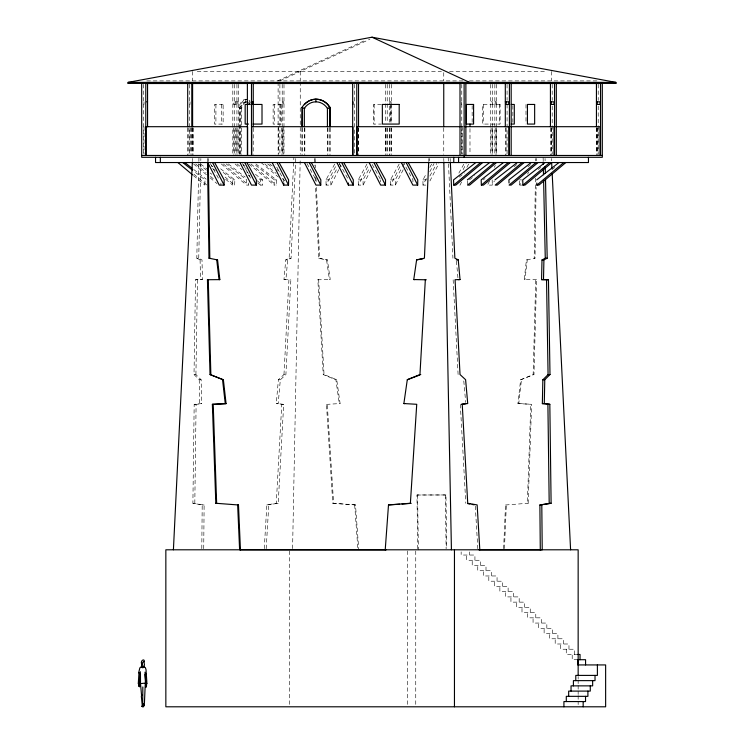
<?xml version="1.0" encoding="UTF-8"?>
<svg xmlns="http://www.w3.org/2000/svg" width="744" height="744" viewBox="0 0 744 744"><rect width="100%" height="100%" fill="white"/><g stroke="black" fill="none" stroke-linecap="round" stroke-linejoin="round"><path stroke-width="0.56" stroke-dasharray="3.72 2.79" d="M201.791 548.654L202.201 504.916L192.891 503.26L194.175 404.299L201.643 403.629L201.15 379.803L195.923 374.613L194.007 374.539L195.542 279.716L202.433 279.632L202.005 259.954L198.732 258.252L196.807 258.177L198.964 157.3M203.717 548.728L204.116 504.99L192.891 503.26M194.807 503.335L196.1 404.383L201.643 403.629M283.771 181.964L283.799 179.871L275.308 164.461M380.696 181.964L380.723 179.871M412.92 181.964L412.948 179.871L403.927 163.503M195.923 374.613L197.467 279.791L202.433 279.632M535.42 178.253L534.192 258.252L535.02 258.177L536.108 187.451M535.689 160.862L535.726 158.537M536.517 160.778L536.545 158.463M292.587 548.644L300.223 158.463M198.732 258.252L200.861 158.537M520.623 379.803L533.141 374.613L535.745 279.791L536.564 279.716L533.969 374.539L520.623 379.803L517.926 403.629L531.625 404.299L528.175 503.26L527.356 503.335L530.798 404.383M193.868 174.18L206.888 185.098L204.833 185.098L205.009 179.871L193.421 170.86M220.856 185.098L220.931 183.005M220.587 168.776L234.844 179.871L234.667 185.098L232.602 185.098L232.788 179.871L221.191 170.86M248.654 183.005L248.58 185.098L246.524 185.098L246.701 179.871L226.195 163.922M255.443 174.319L262.576 179.871L262.399 185.098L260.335 185.098L260.512 179.871L256.95 177.1M255.88 163.922L276.387 179.871L276.21 185.098L274.145 185.098L274.331 179.871L253.825 163.922M428.767 160.778L428.87 158.463M429.595 160.862L429.697 158.537M503.614 548.728L505.52 504.99L506.348 504.916L504.386 549.797M295.759 158.537L291.062 258.252L287.668 259.954L285.901 279.632L283.976 279.549L285.752 259.879L289.137 258.177L293.889 157.3M192.436 160.778L192.547 158.463M283.976 374.539L288.932 279.716L290.858 279.791L285.901 374.613L280.321 379.803L278.2 403.629L276.275 403.546L278.396 379.719L283.976 374.539L285.901 374.613M264.26 548.654L266.854 504.916L276.275 503.26L281.762 404.299L276.275 403.546M266.854 504.916L278.2 503.335L283.687 404.383L278.2 403.629M266.185 548.728L268.77 504.99M517.926 403.629L518.745 403.546L521.451 379.719M536.564 279.716L524.167 279.632L526.436 259.954L535.02 258.177M245.883 102.03L243.799 103.565L241.335 108.373L239.968 108.373L238.787 107.434C239.94 103.937 241.967 98.924 246.431 99.203L242.702 101.24L239.614 107.434L239.614 154.324M338.752 169.716L330.885 185.098L326.077 185.098L336.567 164.591M339.273 168.693L341.375 164.591M370.977 169.716L363.109 185.098L358.301 185.098L368.271 165.614M403.211 169.716L395.343 185.098L390.526 185.098L401.016 164.591M425.884 185.098L423.001 185.098L426.665 177.918M429.818 171.771L434.012 163.559M429.902 180.997L438.821 163.559M463.094 169.716L466.237 163.559M461.606 182.02L460.034 185.098L457.151 185.098M489.552 180.997L487.45 185.098L492.268 185.098L494.36 180.997M521.609 185.098L519.684 185.098L521.776 180.997M326.077 185.098L326.002 179.871L335.023 163.503M330.885 185.098L330.81 179.871L337.711 167.353M338.241 166.386L339.831 163.503M358.301 185.098L358.227 179.871L367.248 163.503M363.109 185.098L363.035 179.871L369.935 167.353M390.526 185.098L390.451 179.871L399.472 163.503M395.343 185.098L395.259 179.871L402.16 167.353M402.69 166.386L404.29 163.503M423.001 185.098L422.918 179.871L426.638 173.129M429.818 167.353L431.948 163.503M429.855 176.021L436.756 163.503M458.862 173.129L464.172 163.503M466.86 167.353L468.98 163.503M494.276 167.353L495.337 165.428M527.598 174.096L528.659 172.171M459.188 177.1L464.535 172.934M469.436 179.871L474.784 175.714M483.247 179.871L485.032 178.486M514.002 166.693L516.671 164.619M527.914 166.693L530.584 164.619M538.163 169.474L540.832 167.391M552.122 169.474L554.801 167.391M277.596 80.91L365.704 40.111M279.884 80.901L369.917 39.209M246.701 102.03C242.963 101.063 240.889 105.481 239.968 108.373L239.968 154.324M246.98 101.835C243.428 101.723 241.744 105.536 240.786 108.373L240.786 154.324M318.757 258.252L327.388 259.879L330.243 279.549L329.415 279.632L326.57 259.954L318.757 258.252L315.549 186.372M326.57 259.954L327.388 259.879M526.436 259.954L527.264 259.879L524.985 279.549L524.167 279.632M317.846 279.791L318.664 279.716L324.049 374.539L336.716 379.719L340.12 403.546L339.292 403.629L335.897 379.803L323.222 374.613L317.846 279.791L330.243 279.549M323.222 374.613L324.049 374.539M335.897 379.803L336.716 379.719M533.141 374.613L533.969 374.539M355.502 504.916L332.791 503.335L326.449 404.383L327.267 404.299L333.619 503.26L355.502 504.916L358.775 549.797M417.756 548.793L416.966 495.03L417.579 494.965L445.963 494.965L446.753 548.737M332.791 503.335L333.619 503.26M416.966 495.03L445.963 494.965M505.52 504.99L528.175 503.26M326.449 404.383L340.12 403.546M197.234 71.471L441.443 71.471M449.543 71.471L546.766 71.471M146.745 80.901L463.094 80.901M469.464 80.901L597.255 80.901M238.694 101.835L233.365 101.835L233.365 104.448L237.875 104.448L237.875 101.835M282.227 101.835L283.762 101.835L283.762 104.448L282.581 104.448L282.581 101.835M389.568 101.835L391.102 101.835L391.102 103.574M461.773 101.835L461.42 104.448M494.853 101.835L496.378 101.835L496.378 104.448M246.906 104.448L250.282 104.448M381.374 104.448L373.516 104.448L373.516 124.071L381.374 124.071M238.787 107.434L239.614 107.434M461.206 126.694L463.531 126.694M232.788 179.871L234.844 179.871M260.512 179.871L262.576 179.871M274.331 179.871L276.387 179.871M326.002 179.871L330.81 179.871M358.227 179.871L363.035 179.871M390.451 179.871L395.259 179.871M422.918 179.871L426.768 179.871M519.6 179.871L521.525 179.871M577.8 654.469L566.258 654.469L566.258 649.233M577.8 659.705L572.201 659.705L572.201 654.469M283.976 279.549L290.858 279.791M289.137 258.177L291.062 258.252M285.752 259.879L287.668 259.954M196.807 258.177L200.08 259.879L202.005 259.954M195.542 279.716L197.467 279.791M278.396 379.719L280.321 379.803M194.007 374.539L199.225 379.719L201.15 379.803M281.762 404.299L283.687 404.383M194.175 404.299L196.1 404.383M276.275 503.26L278.2 503.335M202.201 504.916L204.116 504.99M518.745 403.546L531.625 404.299M246.887 99.436L245.604 99.203L245.604 101.835M269.7 163.922L272.369 166.005M276.824 169.474L279.502 171.548M267.635 163.922L272.983 168.088M242.963 164.619L244.748 166.005M244.469 167.391L246.245 168.776M228.259 163.922L245.195 177.1M200.527 163.922L206.767 168.776M198.471 163.922L206.488 170.162M210.059 172.934L211.845 174.319M193.7 169.474L206.181 179.174M264.836 163.996L276.126 173.454M282.209 178.551L284.812 180.736M261.042 162.536L278.405 177.091M251.026 163.996L276.21 185.098M248.961 163.996L274.145 185.098M237.215 163.996L239.819 166.172M246.766 171.994L248.505 173.454M257.182 180.736L262.399 185.098M235.15 163.996L242.098 169.818M248.18 174.914L249.919 176.365M257.731 182.912L260.335 185.098M223.405 163.996L248.58 185.098M221.34 163.996L246.524 185.098M211.222 165.447L212.961 166.907M225.116 177.091L234.667 185.098M212.635 168.358L215.239 170.543M225.655 179.276L232.602 185.098M195.672 163.996L206.097 172.729M210.431 176.365L214.774 180.002M193.607 163.996L206.637 174.914M210.106 177.825L217.053 183.647M193.542 175.64L204.833 185.098M248.961 100.115L250.151 101.24M249.138 102.607L250.151 103.565M248.589 102.607L250.542 104.867M249.333 101.24L250.421 102.765M248.784 103.565L249.714 104.867M372.233 164.461L380.193 178.904M339.478 163.503L348.499 179.871M307.002 163.503L316.033 179.871M242.553 163.503L251.044 178.904M210.32 163.503L219.341 179.871M456.435 261.107L457.997 278.47M463.782 380.937L465.698 402.495M354.674 504.99L357.864 548.728M475.295 506.143L477.815 548.728M460.313 404.383L465.8 503.335M453.143 279.791L458.099 374.613M551.453 158.463L551.564 160.778M450.157 158.463L450.269 160.778M448.186 157.384L452.938 258.252M315.131 158.463L315.54 167.735M316.005 178.169L316.163 181.648M316.423 187.451L319.585 258.177M314.303 158.537L314.61 165.494M315.131 177.091L315.335 181.731M467.409 180.913L467.548 185.098M545.064 158.463L545.11 160.778M543.12 157.384L543.194 160.862M200.08 259.879L200.508 279.549M199.225 379.719L199.718 403.546M443.777 158.463L443.824 160.788M208.274 158.537L208.311 160.862M207.455 158.463L207.483 160.778M519.619 180.913L519.684 185.098M492.184 179.871L492.268 185.098M445.34 495.03L446.13 548.793M417.579 494.965L418.388 549.881M598.204 84.342L598.204 100.403M598.204 106.141L598.204 154.324M597.962 127.838L597.962 154.324M597.255 127.838L597.255 154.324M596.79 127.838L596.79 154.324M596.437 127.94L596.437 154.324M578.153 676.519L578.153 678.761M578.153 679.886L578.153 684.368M578.153 685.494L578.153 689.976M578.153 691.102L578.153 694.468M578.153 695.584L578.153 700.076M578.153 701.192L578.153 704.559M574.498 654.469L574.498 649.233L560.725 649.233L560.725 643.997M568.974 649.233L568.974 643.997L555.191 643.997L555.191 638.771M563.441 643.997L563.441 638.771L549.658 638.771L549.658 633.535M557.907 638.771L557.907 633.535L544.124 633.535L544.124 628.299M552.374 633.535L552.374 628.299L538.6 628.299L538.6 623.063M552.197 84.342L552.197 100.403M552.197 106.141L552.197 154.324M551.397 71.471L551.397 80.678M551.397 127.856L551.397 154.324M551.258 127.838L551.258 154.324M550.43 127.94L550.43 155.468M546.84 628.299L546.84 623.063L533.067 623.063L533.067 617.836M541.316 623.063L541.316 617.836L527.533 617.836L527.533 612.6M535.782 617.836L535.782 612.6L522 612.6L522 607.364M530.249 612.6L530.249 607.364L516.466 607.364L516.466 602.138M525.989 104.448L525.989 124.071M524.715 607.364L524.715 602.138L510.942 602.138L510.942 596.902M519.182 602.138L519.182 596.902L505.409 596.902L505.409 591.666M513.658 596.902L513.658 591.666L499.875 591.666L499.875 586.43M512.858 105.602L512.858 122.918M508.124 591.666L508.124 586.43L494.341 586.43L494.341 581.204M507.073 84.342L507.073 100.403M507.083 104.448L507.073 154.324M506.125 127.838L506.125 154.324M505.306 127.94L505.306 155.468M502.591 586.43L502.591 581.204L488.808 581.204L488.808 575.968M499.494 104.448L499.494 124.071M497.057 581.204L497.057 575.968L483.284 575.968L483.284 570.732M496.62 84.342L496.62 154.324M496.378 127.838L496.378 154.324M495.206 101.835L495.206 104.448M495.206 127.838L495.206 154.324M494.853 84.342L494.853 155.468M492.509 84.342L492.509 154.324M492.268 104.448L492.268 101.835L491.096 101.835L491.096 104.448M492.268 127.838L492.268 154.324M491.524 575.968L491.524 570.732L477.75 570.732L477.75 565.505M491.096 127.838L491.096 154.324M490.742 84.342L490.742 154.324M485.999 570.732L485.999 565.505L472.217 565.505L472.217 560.269M483.274 104.448L483.274 124.071M480.466 565.505L480.466 560.269L466.683 560.269L466.683 555.033M474.932 560.269L474.932 555.033L461.15 555.033L461.15 551.89M472.152 105.602L472.152 122.918M469.985 128.554L469.985 154.352M469.399 551.89L469.399 555.033M462.591 126.694L462.591 154.324M461.773 84.342L461.773 154.324M461.42 126.694L461.42 154.324M443.75 72.614L443.75 80.678M443.75 127.856L443.75 154.324M415.747 550.96L415.747 705.647M407.498 550.96L407.498 705.647M391.335 84.342L391.335 102.7M391.335 103.844L391.335 122.202M391.335 127.94L391.335 154.324M391.102 127.838L391.102 154.324M390.972 105.602L390.972 122.918M390.349 104.448L390.349 122.918M389.921 101.835L389.921 104.448M389.921 127.838L389.921 154.324M389.568 84.342L389.568 104.988M389.568 106.141L389.568 122.202M389.568 127.94L389.568 155.468M387.224 84.342L387.224 102.7M387.224 103.844L387.224 122.202M387.224 127.94L387.224 154.324M386.982 127.838L386.982 154.324M385.811 127.838L385.811 154.324M385.457 84.342L385.457 102.7M385.457 103.844L385.457 122.202M385.457 127.94L385.457 154.324M374.139 104.448L374.139 124.071M358.543 127.94L358.543 154.324M358.19 127.838L358.19 154.324M354.432 84.342L354.432 154.324M330.131 128.024L330.131 154.324M329.825 128.024L329.825 154.324M327.937 127.903L327.937 154.324M327.416 127.903L327.416 154.324M304.845 127.903L304.845 154.324M304.333 127.903L304.333 154.324M302.231 128.024L302.231 154.324M301.924 128.024L301.924 154.324M300.251 71.471L300.251 80.678M300.251 81.821L300.251 154.324M289.546 550.96L289.546 705.647M283.994 84.342L283.994 154.324M283.762 126.694L283.762 154.324M282.581 127.838L282.581 154.324M282.227 84.342L282.227 154.324M281.409 127.838L281.409 154.324M280.358 104.448L280.358 124.071M279.884 84.342L279.884 155.468M278.665 126.694L278.665 154.324M278.117 82.045L278.117 154.324M274.583 104.448L274.583 124.071M253.258 127.94L253.239 154.324M241.335 108.373L241.335 154.324M238.694 84.342L238.787 154.324M237.875 127.838L237.875 154.324M236.927 84.342L236.927 154.324M236.108 101.835L236.108 104.448M236.108 127.838L236.108 154.324M235.132 101.835L235.132 104.448M235.132 127.838L235.132 154.324M234.583 84.342L234.583 155.468M233.365 127.838L233.365 154.324M232.816 84.342L232.816 155.468M221.684 104.448L221.684 124.071M215.909 104.448L215.909 124.071M193.57 127.94L193.57 154.324M192.743 127.838L192.743 154.324M192.603 71.471L192.603 80.678M192.603 127.856L192.603 154.324M191.803 127.94L191.803 154.324M190.985 127.838L190.985 154.324M190.008 101.835L190.008 104.448M190.008 127.838L190.008 154.324M189.46 84.342L189.46 155.468M188.241 127.838L188.241 154.324M187.693 127.94L187.693 155.468M144.001 101.835L144.001 104.448M144.001 126.694L144.001 154.324M143.453 84.342L143.453 154.324M223.126 104.448L214.467 104.448L214.467 124.071L223.126 124.071L223.126 104.448M281.799 104.448L273.141 104.448L273.141 124.071L281.799 124.071L281.799 104.448M500.108 104.448L482.651 104.448L482.651 124.071L500.108 124.071L500.108 104.448"/><path stroke-width="1.12" d="M145.034 672.13L145.424 683.104L140.504 683.615L141.565 695.417M138.756 685.187L139.714 686.749L139.147 684.88L139.193 684.22L139.835 685.652L139.37 683.29L140.402 671.767M207.734 162.536L219.266 185.098L224.074 185.098L224.158 179.871L214.607 162.536M239.959 162.536L251.5 185.098L256.308 185.098L256.382 179.871L246.831 162.536M279.056 162.536L288.607 179.871L288.533 185.098L283.724 185.098L283.752 183.005M304.417 162.536L315.949 185.098L320.757 185.098L320.841 179.871L311.29 162.536M343.756 162.536L353.307 179.871L353.233 185.098L348.415 185.098L348.452 183.005M369.108 162.536L380.649 185.098L385.457 185.098L385.532 179.871L375.98 162.536M401.342 162.536L412.874 185.098L417.682 185.098L417.765 179.871L408.205 162.536M145.303 683.085L144.336 704.903L143.146 703.787L142.662 706.623L143.601 706.744L144.197 704.838M479.043 549.881L540.293 549.881L539.884 504.99L551.109 503.26L549.825 404.299L542.357 403.629L542.85 379.803L548.077 374.613L549.993 374.539L548.458 279.716L541.567 279.632L541.995 259.954L545.268 258.252L547.193 258.177L545.51 179.332M549.825 404.299L544.283 403.546L544.775 379.719L549.993 374.539M543.492 279.549L543.92 259.879L547.193 258.177M142.839 686.982L142.662 706.623M428.721 161.941L424.415 258.177L416.612 259.879L413.757 279.549L414.585 279.632M173.408 549.797L192.38 161.932M404.708 403.629L403.88 403.546L407.284 379.719L419.951 374.539L425.336 279.716L426.154 279.791L413.757 279.549M240.442 549.881L238.48 504.99L237.652 504.916L239.614 549.797L386.052 549.881L385.225 549.797L388.498 504.916L410.381 503.26L416.733 404.299L403.88 403.546M142.16 664.439C141.416 665.48 141.295 668.521 143.313 667.601L144.001 666.633M138.97 672.874L138.291 683.662L139.426 683.308M142.829 706.744L141.909 706.354L142.476 705.377M146.605 685.354L145.973 687.075L145.889 683.624L146.921 683.513L146.029 669.646L145.359 667.656L142.755 665.927M142.736 705.535L143.369 704.717L144.169 705.461M143.964 666.615L144.457 664.848L143.908 661.388C141.434 662.941 142.736 664.076 142.476 664.569M139.621 686.684L138.561 685.308M144.224 661.695C145.229 658.142 139.416 660.179 141.937 664.885M142.857 705.889L143.22 704.094L144.224 705.293M141.89 694.998L141.332 696.114L142.243 705.442M143.927 666.791L141.881 667.414M475.844 162.536L453.561 179.871L453.738 185.098L480.661 162.536M482.716 162.536L455.802 185.098L453.738 185.098M494.472 162.536L467.548 185.098L469.613 185.098L496.527 162.536M503.474 162.536L481.182 179.871L481.359 185.098L508.282 162.536M510.347 162.536L483.423 185.098L481.359 185.098M522.093 162.536L495.179 185.098L497.234 185.098L524.157 162.536M536.015 162.536L509.091 185.098L511.156 185.098L538.07 162.536M545.017 162.536L522.725 179.871L522.902 185.098L549.825 162.536M551.89 162.536L524.966 185.098L522.902 185.098M536.796 183.005L536.87 185.098L563.785 162.536M565.849 162.536L538.935 185.098L536.87 185.098M467.372 179.871L489.664 162.536M494.993 179.871L517.285 162.536M531.197 162.536L508.915 179.871L509.017 183.005M536.694 179.871L558.976 162.536M146.447 673.515L145.034 674.417L145.889 683.624M140.504 683.615L140.458 673.962M419.718 375.05L407.284 379.719M141.909 706.354L142.625 706.298M141.695 666.354L139.853 667.889L138.7 672.641L140.421 673.962M423.011 258.735L416.612 259.879M128.098 82.37L372 37.2L615.902 82.37L615.902 83.412L128.098 83.412L128.098 82.37L615.902 82.37M128.098 83.412L130.358 82.993M539.884 504.99L551.109 503.26M461.41 404.224L465.8 403.629M146.001 687.01L146.791 683.513M399.686 504.209L388.498 504.916M401.993 504.032L410.056 503.428M212.375 404.299L213.203 404.383L216.643 503.335L215.825 503.26L212.375 404.299L226.074 403.629L223.377 379.803L210.031 374.539L207.437 279.716L219.833 279.632L217.564 259.954L208.98 258.177L207.502 161.941M213.203 404.383L226.074 403.629M456.332 259.954L458.248 259.879L460.024 279.549L458.099 279.632M541.995 259.954L543.92 259.879M541.567 279.632L548.458 279.716M542.85 379.803L544.775 379.719M542.357 403.629L544.283 403.546M540.293 549.881L542.218 549.797L541.799 504.916M460.024 279.549L455.068 279.716L460.024 374.539L465.605 379.719L467.725 403.546L462.238 404.299L467.725 503.26L477.146 504.916L479.806 549.797M146.038 83.514L247.64 83.514M251.323 83.514L352.926 83.514M357.018 83.514L460.257 83.514M464.879 83.514L508.868 83.514M510.458 83.514L553.992 83.514M555.759 83.514L599.999 83.514M146.745 101.835L147.563 101.835M505.306 101.835L508.868 101.835L508.868 104.448L506.125 104.448L506.125 101.835M550.43 101.835L553.992 101.835L553.992 104.448L551.258 104.448L551.258 101.835M596.437 101.835L599.999 101.835L599.999 104.448L597.255 104.448L597.255 101.835M248.533 104.448L245.167 104.448L245.167 124.071L248.533 124.071M511.202 104.448L514.299 104.448L514.299 124.071L511.202 124.071M330.131 126.88L330.131 107.434L327.416 108.373A15.326 14.09 -90 0 0 315.875 101.835A15.326 14.09 90 0 0 304.333 108.373L301.924 107.434L304.036 104.653A17.949 16.498 -90 0 1 327.713 104.653L329.825 107.434L329.825 126.88M304.845 108.373L304.333 108.373L304.333 126.75M327.937 108.373L327.416 108.373L327.416 126.75M253.025 124.071L262.009 124.071L262.009 104.448L251.732 104.448L251.732 101.835L252.904 101.835L252.904 104.448M460.257 126.694L357.018 126.694L357.018 155.468M464.879 126.694L508.868 126.694L508.868 155.468M510.635 126.694L553.992 126.694L553.992 155.468M555.759 126.694L599.999 126.694L599.999 155.468M141.685 155.468L602.315 155.468M577.8 654.469L580.032 654.469L580.032 659.705M215.825 503.26L238.48 504.99M208.98 258.177L209.808 258.252L208.329 162.015M217.564 259.954L216.737 259.879L219.015 279.549L219.833 279.632M207.437 279.716L208.255 279.791L210.859 374.613M419.951 374.539L420.779 374.613M210.031 374.539L223.377 379.803M410.381 503.26L411.209 503.335M467.892 503.707L469.994 504.069M472.087 504.441L474.179 504.813M613.642 82.993L615.902 83.412M372 37.2L469.557 82.37L469.557 83.412M458.248 259.879L454.863 258.177L450.325 161.941M184.782 162.536L191.915 168.088M182.717 162.536L192.529 170.162M177.909 162.536L192.668 174.914M330.131 107.434L328.03 104.653A17.949 16.498 -90 0 0 304.343 104.653M406.15 162.536L417.682 185.098M373.916 162.536L385.457 185.098M341.691 162.536L353.233 185.098M336.883 162.536L348.415 185.098M309.225 162.536L320.757 185.098M277.001 162.536L288.533 185.098M272.183 162.536L283.724 185.098M244.767 162.536L256.308 185.098M212.542 162.536L224.074 185.098M138.979 686.368L138.449 683.411M222.549 379.719L225.255 403.546M551.676 163.094L551.955 168.879M552.188 173.51L570.592 549.797M545.24 166.582L545.389 173.538M543.213 162.015L543.269 164.34M543.362 168.972L543.492 174.775M543.613 180.569L545.268 258.252M443.843 161.95L451.431 549.797M546.533 279.791L548.077 374.613M547.9 404.383L549.193 503.335M602.315 83.189L602.315 157.3L141.685 157.3L141.685 83.189M600.548 83.189L600.548 155.468M597.395 664.931L597.395 675.403L575.782 675.403L575.782 680.63M596.437 83.189L596.437 126.787M595.023 675.403L595.023 680.63L573.41 680.63L573.41 685.866M592.652 680.63L592.652 685.866L571.039 685.866L571.039 691.102M590.28 685.866L590.28 691.102L568.667 691.102L568.667 696.338M588.457 157.3L588.457 162.536L155.543 162.536L155.543 157.3M587.909 691.102L587.909 696.338L566.296 696.338L566.296 701.564M585.565 664.931L585.565 659.705L577.735 659.705L577.735 664.931L605.635 664.931L605.635 706.8L165.847 706.8L165.847 549.797L578.153 549.797L578.153 675.403M585.537 696.338L585.537 701.564L563.924 701.564L563.924 706.8M583.166 701.564L583.166 706.8M556.307 83.189L556.307 155.468M554.54 83.189L554.54 155.468M550.43 83.189L550.43 126.787M511.184 83.189L511.184 155.468M509.417 83.189L509.417 155.468M505.306 83.189L505.306 126.787M469.985 124.071L469.985 126.313M465.884 83.189L465.884 155.468M464.117 83.189L464.117 157.3M460.006 83.189L460.006 155.468M458.574 157.3L458.574 162.536M454.454 549.797L454.454 706.8M453.766 157.3L453.766 162.536M443.75 82.975L443.75 126.703M358.543 83.189L358.543 126.787M356.776 83.189L356.776 155.468M352.898 101.835L352.898 104.448M352.898 155.468L352.898 126.694L251.732 126.694L251.732 155.468M352.665 83.189L352.665 155.468M315.875 99.203L315.875 101.835M302.231 126.88L302.231 107.434L301.924 126.88M253.258 83.189L253.258 126.787M251.491 83.189L251.491 155.468M247.622 101.835L247.622 104.448M247.622 155.468L247.622 126.694L146.038 126.694L146.038 155.468M247.38 83.189L247.38 155.468M192.603 82.975L192.603 126.703M191.803 83.189L191.803 126.787M187.693 83.189L187.693 126.787M160.351 157.3L160.351 162.536M147.563 83.189L147.563 126.787M145.796 83.189L145.796 155.468M399.193 104.448L382.351 104.448L382.351 124.071L399.193 124.071L399.193 104.448M473.593 104.448L466.376 104.448L466.376 124.071L473.593 124.071L473.593 104.448M534.648 104.448L527.431 104.448L527.431 124.071L534.648 124.071L534.648 104.448"/></g></svg>
